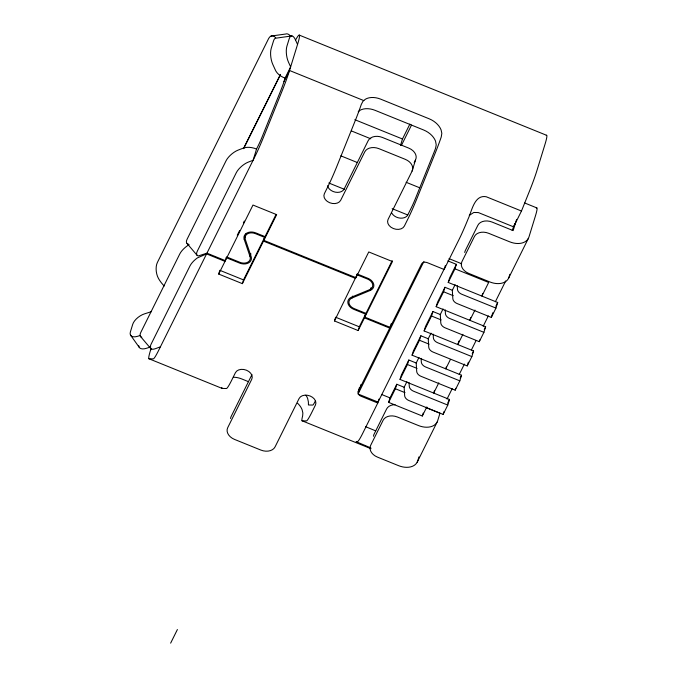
<?xml version="1.0" encoding="UTF-8"?>
<svg xmlns="http://www.w3.org/2000/svg" width="677" height="677" viewBox="0 0 677 677"><rect width="100%" height="100%" fill="white"/><g stroke="black" fill="none" stroke-linecap="round" stroke-linejoin="round"><path stroke-width="1.02" d="M226.143 257.632L239.548 263.065A9.114 6.626 17.1 0 0 248.586 262.896A9.114 6.626 17.1 0 0 251.133 256.524L245.311 239.379A7.98 5.797 17.1 0 1 247.537 233.802A7.98 5.797 17.1 0 1 255.449 233.658L264.648 237.382L263.497 241.122L242.374 283.646L218.688 274.058L224.992 261.373L206.57 253.909L158.638 350.39A31.337 2.547 -67.9 0 1 153.281 358.869L149.042 358.802A31.337 2.547 -67.9 0 1 150.531 350.263L151.089 348.46M256.541 149.058L253.088 160.28L248.341 162.091A11.391 4.443 -40.3 0 0 236.273 172.745L197.354 251.074A11.391 4.443 -40.3 0 0 198.327 255.94L206.942 253.164L254.874 156.683A31.337 2.547 -67.9 0 0 263.937 136.153L282.072 91.056A31.337 2.547 -67.9 0 0 289.528 70.493L297.55 44.437L295.384 39.706A11.391 4.248 81.9 0 0 289.214 38.724L286.913 46.205A11.391 4.248 81.9 0 0 288.478 62.157L290.645 66.888L285.085 78.075L283.968 81.689A14.242 1.159 -67.9 0 1 280.921 90.168L262.448 136.128A14.242 1.159 -67.9 0 1 258.326 145.462L256.541 149.058A16.527 11.272 26.4 0 0 243.102 148.204L238.152 150.091A11.391 4.443 -40.3 0 0 226.084 160.737L187.165 239.074A11.391 4.443 -40.3 0 0 188.138 243.94M218.688 274.058L219.839 270.309L243.525 279.906L242.374 283.646M224.992 261.373L225.568 259.503M206.942 253.164L225.356 260.628L226.22 257.819M226.507 256.888L239.92 262.321A7.98 5.797 17.1 0 0 247.833 262.168A7.98 5.797 17.1 0 0 250.058 256.6L244.236 239.446L245.963 233.836M250.058 256.6L250.922 253.79M546.254 135.383A34.315 2.793 -67.9 0 1 544.9 144.633L536.886 170.689A31.337 2.547 -67.9 0 1 534.898 176.714L534.305 178.398A31.337 2.547 -67.9 0 1 529.422 191.252L521.468 211.029L486.213 196.745C474.222 194.417 471.767 211.461 468.137 218.866A31.337 2.547 -67.9 0 1 459.074 239.404L444.129 269.48L427.289 262.659A4.561 3.309 17.1 0 0 421.593 263.937L390.087 327.355L364.827 317.124L392.44 261.542L368.753 251.946L355.967 277.688L263.869 240.377L265.02 236.637L275.979 214.575M334.472 320.957L335.623 317.217L359.301 326.805L358.15 330.545L334.472 320.957L356.17 276.563M355.967 277.688L356.83 274.879M364.827 317.124L365.978 313.375L354.139 308.585A7.98 5.797 17.1 0 1 349.01 303.152A7.98 5.797 17.1 0 1 352.133 297.948L352.709 296.077M400.462 145.538L402.476 138.997L409.89 124.069M352.133 297.948L370.192 290.467L371.055 287.666M358.15 330.545L364.454 317.868L365.605 314.128L353.775 309.33A9.114 6.626 17.1 0 1 347.902 303.118A9.114 6.626 17.1 0 1 351.481 297.169L369.54 289.697A7.98 5.797 17.1 0 0 372.663 284.492A7.98 5.797 17.1 0 0 367.526 279.059L356.745 274.693M412.107 171.061A11.391 8.276 17.1 0 0 405.286 159.34L378.968 148.678A11.391 8.276 17.1 0 0 364.742 151.876L340.7 200.257A8.826 6.415 17.1 0 1 329.674 202.728A8.826 6.415 17.1 0 1 324.385 193.647L328.032 186.319A31.337 2.547 -67.9 0 0 337.087 165.78L355.222 120.692A31.337 2.547 -67.9 0 0 361.256 104.537L362.906 101.347L365.335 99.248A17.094 11.661 26.4 0 1 380.736 99.172L429.15 118.788A17.094 11.661 26.4 0 1 441.099 129.942L441.827 133.318L441.252 136.94A31.337 2.547 -67.9 0 1 435.218 153.095L417.083 198.183A31.337 2.547 -67.9 0 1 408.019 218.722L404.381 226.05A8.826 6.415 17.1 0 1 393.354 228.53A8.826 6.415 17.1 0 1 388.065 219.441L412.107 171.061L415.56 159.84A11.391 8.276 17.1 0 0 408.739 148.111L382.42 137.456A11.391 8.276 17.1 0 0 368.195 140.647L344.153 189.027A8.826 6.415 17.1 0 1 335.335 192.166A8.826 6.415 17.1 0 1 327.499 185.752M370.827 447.92L356.144 441.666L357.481 441.582A31.337 2.547 -67.9 0 0 362.83 433.102L377.774 403.027L360.934 396.197A4.561 3.309 17.1 0 1 358.209 391.509L359.36 387.769M358.649 392.085L360.993 384.46M358.209 391.509L389.715 328.1L391.238 323.614M377.774 403.027L378.993 399.075M426.823 406.936L422.313 416.017L388.632 402.375L390.011 397.881L396.781 384.265L404.474 387.388M388.632 402.375L395.393 388.759L396.781 384.265M406.928 381.659L404.144 387.252L404.651 395.698A5.695 3.884 26.4 0 0 408.883 400.53L443.139 414.409L447.776 405.083L449.503 399.472L400.031 379.433L401.41 374.94L408.823 360.02L416.524 363.134M400.031 379.433L407.444 364.514L408.823 360.02M418.97 357.405L416.194 363.007L416.702 371.453A5.695 3.884 26.4 0 0 420.933 376.285L455.189 390.164L459.818 380.838L461.545 375.227L412.073 355.188L413.461 350.694L420.874 335.775L428.566 338.889M412.073 355.188L419.486 340.26L420.874 335.775M431.021 333.16L428.236 338.762L428.744 347.208A5.695 3.884 26.4 0 0 432.975 352.04L467.232 365.918L471.869 356.593L473.595 350.974L424.124 330.935L425.503 326.449L432.916 311.53L440.617 314.644M444.129 269.48L445.339 265.528M424.124 330.935L431.537 316.015L432.916 311.53M443.063 308.915L440.287 314.509L440.795 322.963A5.695 3.884 26.4 0 0 445.026 327.795L479.282 341.665L483.911 332.339L485.637 326.729L436.166 306.689L437.554 302.204L444.967 287.285L452.659 290.399M436.166 306.689L443.587 291.77L444.967 287.285M455.113 284.67L452.329 290.264L452.837 298.709A5.695 3.884 26.4 0 0 457.068 303.541L491.324 317.42L495.962 308.094L497.688 302.484L448.216 282.444L449.596 277.959L456.366 264.343L447.836 260.89M448.216 282.444L454.978 268.828L456.366 264.343M422.313 416.017L423.227 413.046M434.541 390.384L433.712 393.075L438.806 382.818M446.312 367.036L445.762 368.83L450.391 359.504M418.953 456.89L417.751 460.809A17.094 11.661 26.4 0 1 398.508 465.641L377.453 457.11A11.391 8.276 17.1 0 1 370.641 445.39L383.148 420.205A11.391 8.276 17.1 0 1 397.382 417.015L418.428 425.537A17.094 11.661 26.4 0 0 437.672 420.713L439.974 413.232L426.045 407.588M458.913 340.988L457.804 344.585L462.899 334.32M470.684 317.64L469.855 320.331L474.949 310.074M443.139 414.409L444.002 411.599M482.726 293.395L481.897 296.086L488.667 282.47L454.978 268.828M455.189 390.164L455.765 388.293M467.232 365.918L468.382 362.17M516.61 219.382L513.158 230.603L492.111 222.073A11.391 8.276 17.1 0 0 477.877 225.272L465.37 250.448A11.391 8.276 17.1 0 0 464.769 252.529M479.282 341.665L479.858 339.795M491.324 317.42L492.763 312.749M509.891 274.295L509.028 277.096A17.094 11.661 26.4 0 1 489.784 281.928L468.729 273.398A11.391 8.276 17.1 0 1 461.917 261.677L474.425 236.493A11.391 8.276 17.1 0 1 488.659 233.303L509.705 241.824A17.094 11.661 26.4 0 0 528.949 237.001L535.279 216.42A31.337 2.547 -67.9 0 0 536.311 208.127M512.176 230.358L514.918 223.528M243.644 148.661L280.532 74.411L243.441 148.576M150.531 350.263L151.462 348.393M283.968 81.689L289.528 70.493L363.786 100.577M237.272 235.215L239.616 230.51M243.356 222.97L244.295 221.083M225.356 260.628L252.978 205.046L276.656 214.643L263.869 240.377M243.525 279.906L264.648 237.382M251.962 374.593L231.162 416.457A11.391 8.276 17.1 0 0 230.561 418.538M401.343 145.555L411.531 125.042M170.638 643.15L177.399 629.534M414.172 162.624L415.56 159.84M359.301 326.805L365.605 314.128M365.978 313.375L392.186 260.628M358.539 393.041L423.946 261.39M444.417 268.549L378.062 402.087L358.065 393.989M521.468 211.029L513.606 226.854L478.351 212.57L473.798 212.468L469.254 215.404M447.015 399.058L452.177 388.666M459.218 374.491L464.388 364.099M471.429 349.924L476.117 340.48M483.158 326.306L488.329 315.914M495.369 301.739L505.694 280.955M417.167 462.222L437.088 422.118M508.435 278.509L528.365 238.406M447.649 403.196L449.503 399.472M460.157 378.02L461.545 375.227M472.207 353.775L473.595 350.974M484.25 329.53L485.637 326.729M495.835 306.216L497.688 302.484M358.226 111.764L359.775 110.436A17.094 11.661 26.4 0 1 375.176 110.368L423.59 129.976A17.094 11.661 26.4 0 1 435.539 141.129L436.216 144.827A14.462 2.539 -73.2 0 1 435.607 147.992L435.37 148.822A14.242 1.159 -67.9 0 1 433.729 153.07L415.593 198.166A14.242 1.159 -67.9 0 1 411.472 207.5L407.833 214.829A8.826 6.415 17.1 0 1 400.149 218.129A8.826 6.415 17.1 0 1 391.881 213.272M189.154 244.668L187.14 245.937A11.391 4.443 -40.3 0 0 179.752 253.993L140.833 332.331A11.391 4.443 -40.3 0 0 141.806 337.197M206.57 253.909L197.329 257.937A11.391 4.443 -40.3 0 0 189.941 265.993L151.022 344.331A11.391 4.443 -40.3 0 0 155.676 348.604L160.424 346.793M140.477 335.394L137.685 336.274A11.391 5.678 -35.5 0 1 130.416 331.806L132.717 324.325A11.391 5.678 -35.5 0 1 144.59 313.823L150.176 312.063A14.522 10.553 17.1 0 1 151.199 311.716M150.751 346.937L146.291 348.342A11.391 5.678 -35.5 0 1 138.751 345.71M291.973 35.915L276.275 38.132A11.391 4.248 81.9 0 0 273.516 40.95L271.215 48.431A11.391 4.248 81.9 0 0 272.78 64.374L275.031 69.308A14.522 10.553 17.1 0 0 285.085 78.075M271.079 36.042L285.576 34.045A11.391 5.89 82.1 0 1 290.196 35.737M148.889 358.734L222.191 388.437L226.431 388.505A31.337 2.547 -67.9 0 0 231.788 380.025L235.427 372.697A8.826 6.415 17.1 0 1 246.462 370.217A8.826 6.415 17.1 0 1 251.742 379.306L227.709 427.686A11.391 8.276 17.1 0 0 234.521 439.407L260.84 450.07A11.391 8.276 17.1 0 0 275.074 446.871L299.107 398.491A8.826 6.415 17.1 0 1 310.142 396.011A8.826 6.415 17.1 0 1 315.423 405.1L311.784 412.428A31.337 2.547 -67.9 0 1 306.427 420.908L302.187 420.84A31.337 2.547 -67.9 0 1 302.644 415.915L302.864 413.021L302.103 409.703A17.094 11.661 26.4 0 0 297.584 403.255M299.302 35.119L546.652 135.315M354.807 119.685L402.476 138.997M351.355 130.906L370.81 138.793M524.7 202.99L536.768 207.881M340.819 155.837L357.388 162.548M406.115 182.282L419.757 187.808M328.81 183.002L344.407 189.315M392.161 208.66L407.757 214.981M449.012 258.631L461.646 263.742M495.962 308.094L461.706 294.216A5.695 3.884 26.4 0 1 457.474 289.384L457.246 285.635M443.587 291.77L453.209 295.671M265.02 236.637L255.821 232.905A9.114 6.626 17.1 0 0 246.783 233.083A9.114 6.626 17.1 0 0 244.236 239.446M357.117 273.94L367.899 278.306A9.114 6.626 17.1 0 1 373.772 284.518A9.114 6.626 17.1 0 1 370.192 290.467M263.497 241.122L355.594 278.433M483.911 332.339L449.655 318.469A5.695 3.884 26.4 0 1 445.424 313.637L445.204 309.88M431.537 316.015L441.159 319.916M471.869 356.593L437.613 342.714A5.695 3.884 26.4 0 1 433.382 337.882L433.153 334.125M364.454 317.868L389.715 328.1M419.486 340.26L429.116 344.161M459.818 380.838L425.562 366.959A5.695 3.884 26.4 0 1 421.331 362.127L421.111 358.37M407.444 364.514L417.066 368.406M447.776 405.083L413.52 391.204A5.695 3.884 26.4 0 1 409.289 386.372L409.06 382.615M395.393 388.759L405.024 392.652M381.489 394.429L390.011 397.881M375.752 430.902L365.58 426.662M248.51 381.684L241.731 378.942A17.094 11.661 26.4 0 0 233.379 377.241M302.035 420.772L370.988 448.707M186.996 243.415L197.185 255.415M140.664 336.672L150.844 348.672M130.551 335.149L139.149 347.216M295.494 40.171A34.315 2.793 -67.9 0 1 297.55 44.437M164.206 286.007A33.765 23.035 26.4 0 1 158.452 278.416A11.391 5.89 82.1 0 1 157.394 262.448L268.591 38.631A11.391 5.89 82.1 0 1 275.7 37.734M373.492 436.242A11.391 8.276 17.1 0 1 374.093 434.169L386.601 408.984A11.391 8.276 17.1 0 1 395.072 404.66M315.237 401.199A14.242 1.159 -67.9 0 1 312.799 405.058L308.568 404.99A14.242 1.159 -67.9 0 1 308.45 404.279L308.441 403.957A14.462 2.539 -73.2 0 1 308.416 402.053L307.663 398.516A17.094 11.661 26.4 0 0 305.869 395.173M222.191 388.437A31.337 2.547 -67.9 0 1 221.887 387.43"/></g></svg>
